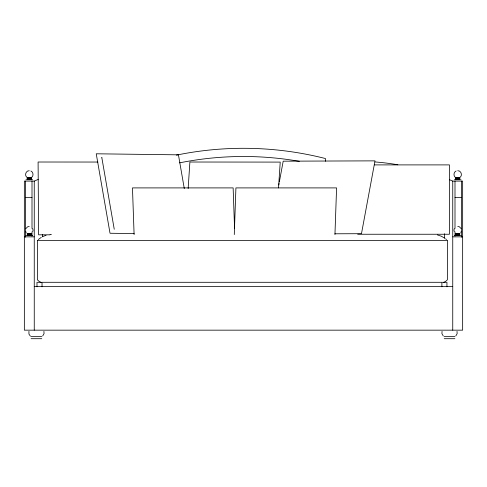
<?xml version="1.0" encoding="UTF-8"?>
<svg xmlns="http://www.w3.org/2000/svg" width="487" height="487" viewBox="0 0 487 487"><rect width="100%" height="100%" fill="white"/><g stroke="black" fill="none" stroke-linecap="round" stroke-linejoin="round"><path stroke-width="0.73" d="M234.284 234.576L235.915 187.903L336.584 187.903L334.946 234.576M188.146 188.572L189.893 162.019L280.226 162.098L278.534 187.897M278.783 184.963L279.057 183.477M279.331 181.992L283.197 161.179L374.99 160.862L361.476 233.699L334.928 233.79M28.94 331.367L28.94 334.076L30.377 336.152M442.044 331.367L441.916 333.632L443.261 335.951M32.739 231.745L33.049 230.114L32.647 228.506M454.353 228.506L453.951 230.114L454.261 231.745M460.72 232.469L461.128 231.745M25.957 228.506L27.692 226.759L29.244 226.467M31.771 177.335C33.767 175.63 33.286 172.112 30.912 171.004M460.166 177.335C462.717 175.29 461.086 170.474 457.756 170.706M42.698 335.951L44.043 333.632L43.921 331.367M455.802 335.951L457.147 333.632L457.019 331.367M38.284 239.555L41.285 237.352M456.088 171.004C453.714 172.112 453.233 175.63 455.229 177.335M42.406 236.737L46.07 235.276M443.608 282.43L445.538 281.516L447.37 279.836L447.37 240.681M50.045 234.46L51.409 234.332M97.911 162.043L38.096 162.013L38.601 234.819L49.96 234.825M374.369 164.898L449.44 164.898L449.44 234.247L357.683 234.247M29.244 170.706C25.914 170.474 24.283 175.29 26.834 177.335M27.339 177.871L31.271 177.871M455.729 177.871L459.661 177.871M27.266 177.925L31.338 177.925M455.662 177.925L459.734 177.925M27.175 178.078L31.43 178.078M455.57 178.078L459.825 178.078M27.162 178.169L31.442 178.169M455.558 178.169L459.838 178.169M27.175 178.254L31.43 178.254M455.57 178.254L459.825 178.254M27.211 178.339L31.393 178.339M455.607 178.339L459.789 178.339M27.266 178.406L31.338 178.406M455.662 178.406L459.734 178.406M27.509 178.51L31.101 178.51M455.899 178.51L459.491 178.51M27.503 178.668L31.107 178.668M455.893 178.668L459.497 178.668M27.473 178.82L31.131 178.82M455.869 178.82L459.527 178.82M27.424 178.972L31.18 178.972M455.82 178.972L459.576 178.972M27.357 179.119L31.253 179.119M455.747 179.119L459.643 179.119M27.266 179.246L31.338 179.246M455.662 179.246L459.734 179.246M25.963 179.727L32.641 179.727M454.359 179.727L461.037 179.727M38.223 179.423A243.19 243.19 0 0 0 34.254 181.097L24.35 181.097L24.35 330.162L462.65 330.162L462.65 181.097L452.746 181.097A243.19 243.19 0 0 0 449.44 179.697M25.501 197.539L32.002 197.539M454.998 197.539L461.499 197.539M457.756 226.467L459.308 226.759L461.043 228.506M27.509 233.583L31.101 233.583M455.899 233.583L459.491 233.583M27.266 233.681L31.338 233.681M455.662 233.681L459.734 233.681M27.211 233.754L31.393 233.754M455.607 233.754L459.789 233.754M27.175 233.833L31.43 233.833M455.57 233.833L459.825 233.833M27.162 233.924L31.442 233.924M455.558 233.924L459.838 233.924M27.175 234.016L31.43 234.016M455.57 234.016L459.825 234.016M27.266 234.168L31.338 234.168M455.662 234.168L459.734 234.168M27.339 234.223L31.271 234.223M455.729 234.223L459.661 234.223M27.503 234.424L31.107 234.424M455.893 234.424L459.497 234.424M27.473 234.582L31.131 234.582M455.869 234.582L459.527 234.582M27.424 234.728L31.18 234.728M455.82 234.728L459.576 234.728M27.357 234.874L31.253 234.874M455.747 234.874L459.643 234.874M27.266 235.008L31.338 235.008M455.662 235.008L459.734 235.008M25.963 235.483L32.641 235.483M454.359 235.483L461.037 235.483M24.35 236.852L34.254 236.852M452.746 236.852L462.65 236.852M37.42 240.395L447.37 240.395M37.663 282.296L41.377 282.296M442.549 282.296L446.262 282.296M34.254 286.429L452.746 286.429M31.095 336.651L41.766 336.651M444.199 336.651L454.87 336.651M31.095 338.702L41.766 338.702M444.199 338.702L454.87 338.702M134.156 233.559L110.025 233.255L96.243 153.795L178.443 154.836L184.293 188.566M437.417 234.929L441.204 236.183L444.57 238.033M41.182 282.43L39.246 281.516L37.42 279.836L37.42 240.681M445.575 238.764L446.506 239.555M25.872 231.745L26.28 232.469M114.244 229.267L101.801 157.508L101.856 157.825M234.564 228.549L233.139 187.903L132.47 187.903L134.102 234.576M461.499 181.097L461.499 237.175M454.998 181.097L454.998 228.464M454.998 231.873L454.998 236.165M452.746 181.097L452.746 330.162M446.938 282.296L446.938 286.794M444.546 233.742L444.546 238.307M441.892 286.794L441.892 282.296L42.034 282.296L42.034 286.794M325.486 161.282L325.486 158.549A333.084 333.084 0 0 0 176.379 155.134M42.454 234.503L42.454 236.785M36.988 282.296L36.988 286.794M34.254 181.097L34.254 330.162M32.002 181.097L32.002 228.464M32.002 231.873L32.002 236.165M25.501 181.097L25.501 237.175M179.575 162.853A324.878 324.878 0 0 1 299.335 161.331M375.075 161.952A243.19 243.19 0 0 1 397.849 164.783"/></g></svg>
